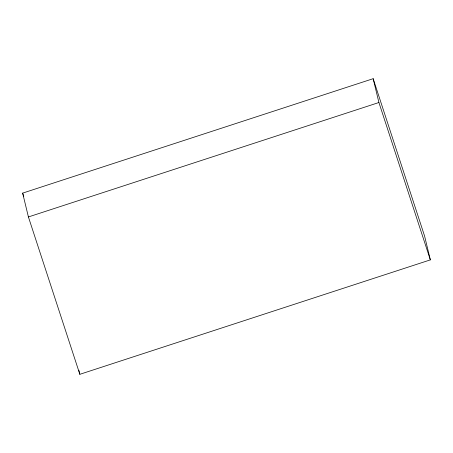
<?xml version="1.0" encoding="UTF-8"?>
<svg xmlns="http://www.w3.org/2000/svg" width="453" height="453" viewBox="0 0 453 453"><rect width="100%" height="100%" fill="white"/><g stroke="black" fill="none" stroke-linecap="round" stroke-linejoin="round"><path stroke-width="0.68" d="M22.65 193.12L373.159 78.692L424.591 236.053L430.35 259.88L79.841 374.308L28.409 216.947L22.65 193.12L23.749 196.483M28.409 216.947L378.918 102.514L373.159 78.692M378.918 102.514L430.35 259.88M78.856 370.226L79.841 374.308"/></g></svg>
